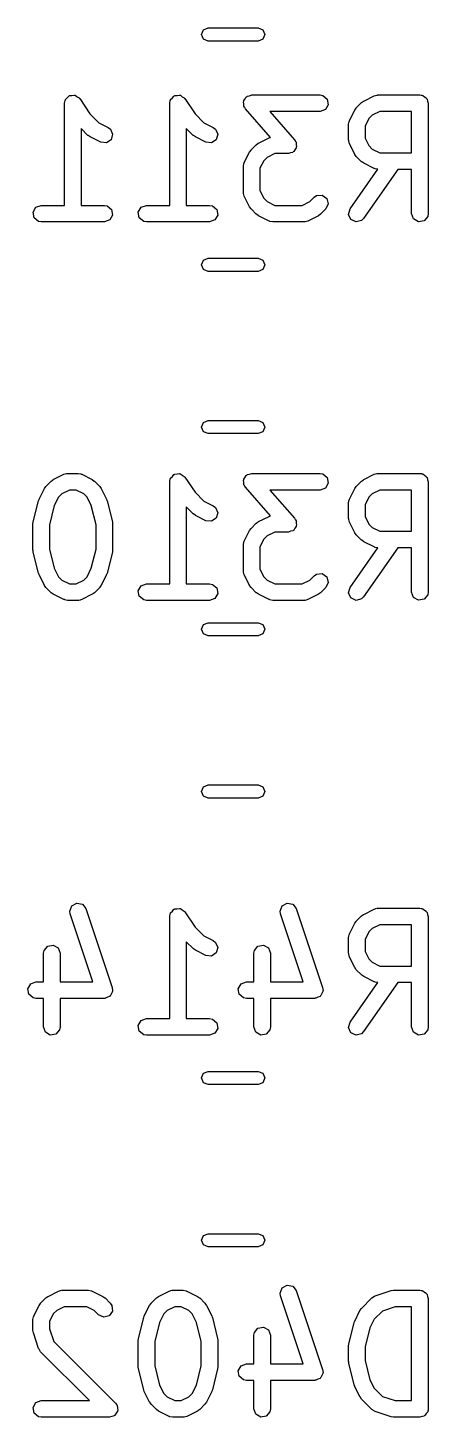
# Model space of a CAD drawing. Extents: x 64 to 231, y -147 to -43.
# Drawn here: x 170.86 to 174.49, y -99.62 to -87.03 of the extents above; entities that cross this region are included whole.
import ezdxf

# ---------------------------------------------------------------- set-up
doc = ezdxf.new("R2010")
doc.units = 0
doc.layers.add('BLACK', color=7, linetype='CONTINUOUS')

msp = doc.modelspace()

# ---------------------------------------------------------------- linework, layer by layer
at = {"layer": 'BLACK', "linetype": 'CONTINUOUS'}
for p, q in [((172.433, -87.095), (172.451, -87.0526)), ((172.451, -87.0526), (172.493, -87.035)), ((172.493, -87.035), (172.947, -87.035)), ((172.947, -87.035), (172.989, -87.0526)), ((172.989, -87.0526), (173.007, -87.095)), ((172.451, -87.1374), (172.433, -87.095)), ((172.493, -87.155), (172.451, -87.1374)), ((172.947, -87.155), (172.493, -87.155)), ((172.989, -87.1374), (172.947, -87.155)), ((173.007, -87.095), (172.989, -87.1374)), ((171.193, -87.7184), (171.197, -87.6927)), ((171.197, -87.6927), (171.2, -87.6894)), ((171.2, -87.6851), (171.216, -87.6701)), ((171.2, -87.6894), (171.2, -87.6851)), ((171.216, -87.6701), (171.23, -87.6534)), ((171.23, -87.6534), (171.234, -87.6527)), ((171.234, -87.6527), (171.237, -87.6497)), ((171.237, -87.6497), (171.259, -87.6483)), ((171.259, -87.6483), (171.281, -87.6445)), ((171.281, -87.6445), (171.284, -87.6467)), ((171.284, -87.6467), (171.289, -87.6464)), ((171.289, -87.6464), (171.306, -87.6593)), ((171.306, -87.6593), (171.325, -87.6702)), ((171.325, -87.6702), (171.327, -87.6742)), ((171.327, -87.6742), (171.33, -87.6768)), ((171.33, -87.6768), (171.421, -87.8135)), ((172.145, -87.7184), (172.15, -87.6927)), ((172.15, -87.6927), (172.152, -87.6894)), ((172.152, -87.6894), (172.153, -87.6851)), ((172.153, -87.6851), (172.169, -87.6701)), ((172.169, -87.6701), (172.183, -87.6534)), ((172.183, -87.6534), (172.187, -87.6527)), ((172.187, -87.6527), (172.19, -87.6497)), ((172.19, -87.6497), (172.212, -87.6483)), ((172.212, -87.6483), (172.233, -87.6445)), ((172.233, -87.6445), (172.237, -87.6467)), ((172.237, -87.6467), (172.241, -87.6464)), ((172.241, -87.6464), (172.259, -87.6593)), ((172.259, -87.6593), (172.277, -87.6702)), ((172.277, -87.6702), (172.279, -87.6742)), ((172.279, -87.6742), (172.282, -87.6768)), ((172.282, -87.6768), (172.374, -87.8135)), ((172.813, -87.7054), (172.816, -87.7002)), ((172.816, -87.7253), (172.813, -87.7054)), ((172.816, -87.6942), (172.828, -87.6784)), ((172.816, -87.7002), (172.816, -87.6942)), ((172.828, -87.6784), (172.838, -87.6609)), ((172.838, -87.6609), (172.844, -87.6589)), ((172.844, -87.6589), (172.848, -87.6542)), ((172.848, -87.6542), (172.868, -87.6503)), ((172.868, -87.6503), (172.887, -87.6434)), ((172.887, -87.6434), (173.506, -87.6434)), ((173.506, -87.6434), (173.531, -87.6479)), ((173.531, -87.6479), (173.571, -87.6809)), ((173.571, -87.6809), (173.58, -87.7314)), ((173.834, -87.7606), (173.881, -87.713)), ((173.881, -87.713), (173.9, -87.7001)), ((173.9, -87.7001), (173.901, -87.6989)), ((173.901, -87.6989), (173.996, -87.6513)), ((173.996, -87.6513), (174.021, -87.6439)), ((174.021, -87.6439), (174.025, -87.6449)), ((174.025, -87.6449), (174.03, -87.6434)), ((174.03, -87.6434), (174.41, -87.6434)), ((174.41, -87.6434), (174.42, -87.6451)), ((174.42, -87.6451), (174.423, -87.6445)), ((174.423, -87.6445), (174.426, -87.6462)), ((174.426, -87.6462), (174.436, -87.6479)), ((174.436, -87.6479), (174.451, -87.6604)), ((174.451, -87.6604), (174.468, -87.6702)), ((174.468, -87.6702), (174.47, -87.6765)), ((174.47, -87.6765), (174.475, -87.6809)), ((174.475, -87.6809), (174.479, -87.7001)), ((174.479, -87.7001), (174.485, -87.7184)), ((171.193, -88.6434), (171.193, -87.7184)), ((171.421, -87.8135), (171.503, -87.8948)), ((172.145, -88.6434), (172.145, -87.7184)), ((172.374, -87.8135), (172.455, -87.8948)), ((172.817, -87.7455), (172.816, -87.7253)), ((172.821, -87.7528), (172.817, -87.7455)), ((172.822, -87.7559), (172.821, -87.7528)), ((172.824, -87.7581), (172.822, -87.7559)), ((172.83, -87.7678), (172.824, -87.7581)), ((173.058, -88.028), (172.83, -87.7678)), ((173.506, -87.7934), (173.052, -87.7934)), ((173.052, -87.7934), (173.276, -88.0499)), ((173.554, -87.7758), (173.506, -87.7934)), ((173.58, -87.7314), (173.554, -87.7758)), ((173.772, -87.8753), (173.82, -87.7801)), ((173.82, -87.7801), (173.833, -87.7621)), ((173.833, -87.7621), (173.834, -87.7606)), ((173.979, -87.8276), (173.948, -87.858)), ((174.047, -87.7934), (173.979, -87.8276)), ((174.335, -87.7934), (174.047, -87.7934)), ((174.335, -88.1672), (174.335, -87.7934)), ((174.485, -87.7184), (174.485, -88.7184)), ((171.405, -88.0095), (171.343, -87.9471)), ((171.343, -87.9471), (171.343, -88.6434)), ((171.503, -87.8948), (171.587, -87.937)), ((171.587, -87.937), (171.608, -87.9525)), ((171.608, -87.9525), (171.628, -87.9996)), ((172.357, -88.0095), (172.295, -87.9471)), ((172.295, -87.9471), (172.295, -88.6434)), ((172.455, -87.8948), (172.539, -87.937)), ((172.539, -87.937), (172.56, -87.9525)), ((172.56, -87.9525), (172.581, -87.9996)), ((173.764, -87.9089), (173.769, -87.8832)), ((173.764, -88.0517), (173.764, -87.9089)), ((173.769, -87.8832), (173.771, -87.8798)), ((173.771, -87.8798), (173.772, -87.8753)), ((173.948, -87.858), (173.914, -87.9266)), ((173.914, -87.9266), (173.914, -88.034)), ((171.407, -88.0102), (171.405, -88.0095)), ((171.425, -88.0236), (171.407, -88.0102)), ((171.52, -88.0712), (171.425, -88.0236)), ((171.571, -88.077), (171.52, -88.0712)), ((171.614, -88.0488), (171.571, -88.077)), ((171.628, -87.9996), (171.614, -88.0488)), ((172.359, -88.0102), (172.357, -88.0095)), ((172.377, -88.0236), (172.359, -88.0102)), ((172.472, -88.0712), (172.377, -88.0236)), ((172.523, -88.077), (172.472, -88.0712)), ((172.566, -88.0488), (172.523, -88.077)), ((172.581, -87.9996), (172.566, -88.0488)), ((172.929, -88.0939), (172.947, -88.0811)), ((172.947, -88.0811), (172.948, -88.0799)), ((172.948, -88.0799), (173.044, -88.0323)), ((173.044, -88.0323), (173.058, -88.028)), ((173.276, -88.0499), (173.282, -88.0596)), ((173.282, -88.0596), (173.285, -88.0618)), ((173.285, -88.0618), (173.285, -88.0649)), ((173.285, -88.0649), (173.29, -88.0722)), ((173.29, -88.0722), (173.29, -88.0924)), ((173.766, -88.0559), (173.764, -88.0517)), ((173.765, -88.0603), (173.766, -88.0559)), ((173.772, -88.0853), (173.765, -88.0603)), ((173.82, -88.1805), (173.772, -88.0853)), ((173.914, -88.034), (173.948, -88.1025)), ((172.82, -88.2563), (172.867, -88.161)), ((172.867, -88.161), (172.881, -88.143)), ((172.881, -88.1415), (172.929, -88.0939)), ((172.881, -88.143), (172.881, -88.1415)), ((173.026, -88.2086), (172.996, -88.239)), ((173.095, -88.1743), (173.026, -88.2086)), ((173.22, -88.1743), (173.095, -88.1743)), ((173.239, -88.1674), (173.22, -88.1743)), ((173.259, -88.1635), (173.239, -88.1674)), ((173.263, -88.1588), (173.259, -88.1635)), ((173.268, -88.1568), (173.263, -88.1588)), ((173.278, -88.1393), (173.268, -88.1568)), ((173.291, -88.1235), (173.278, -88.1393)), ((173.29, -88.0924), (173.294, -88.1124)), ((173.294, -88.1124), (173.291, -88.1175)), ((173.291, -88.1175), (173.291, -88.1235)), ((173.821, -88.1816), (173.82, -88.1805)), ((173.834, -88.2), (173.821, -88.1816)), ((173.881, -88.2476), (173.834, -88.2)), ((173.948, -88.1025), (173.979, -88.1329)), ((173.979, -88.1329), (174.047, -88.1672)), ((174.047, -88.1672), (174.335, -88.1672)), ((172.812, -88.2898), (172.816, -88.2642)), ((172.812, -88.5279), (172.812, -88.2898)), ((172.816, -88.2642), (172.819, -88.2607)), ((172.819, -88.2607), (172.82, -88.2563)), ((172.996, -88.239), (172.962, -88.3075)), ((172.962, -88.3075), (172.962, -88.5102)), ((173.778, -88.6754), (174.028, -88.317)), ((173.883, -88.2483), (173.881, -88.2476)), ((173.901, -88.2617), (173.883, -88.2483)), ((174.211, -88.3172), (173.9, -88.7614)), ((173.996, -88.3093), (173.901, -88.2617)), ((174, -88.3098), (173.996, -88.3093)), ((174.004, -88.3127), (174, -88.3098)), ((174.028, -88.317), (174.004, -88.3127)), ((174.335, -88.3172), (174.211, -88.3172)), ((174.335, -88.7184), (174.335, -88.3172)), ((172.813, -88.5321), (172.812, -88.5279)), ((172.812, -88.5365), (172.813, -88.5321)), ((172.82, -88.5614), (172.812, -88.5365)), ((172.867, -88.6567), (172.82, -88.5614)), ((172.962, -88.5102), (172.996, -88.5787)), ((172.996, -88.5787), (173.026, -88.6091)), ((173.414, -88.6091), (173.453, -88.5701)), ((173.453, -88.5701), (173.474, -88.5552)), ((173.474, -88.5552), (173.525, -88.5507)), ((173.525, -88.5507), (173.567, -88.5801)), ((173.567, -88.5801), (173.58, -88.6297)), ((170.908, -88.7054), (170.934, -88.6609)), ((170.917, -88.7559), (170.908, -88.7054)), ((170.934, -88.6609), (170.982, -88.6434)), ((170.982, -88.6434), (171.193, -88.6434)), ((171.343, -88.6434), (171.553, -88.6434)), ((171.553, -88.6434), (171.579, -88.6479)), ((171.579, -88.6479), (171.618, -88.6809)), ((171.618, -88.6809), (171.627, -88.7314)), ((171.86, -88.7054), (171.886, -88.6609)), ((171.869, -88.7559), (171.86, -88.7054)), ((171.886, -88.6609), (171.934, -88.6434)), ((171.934, -88.6434), (172.145, -88.6434)), ((172.295, -88.6434), (172.506, -88.6434)), ((172.506, -88.6434), (172.531, -88.6479)), ((172.531, -88.6479), (172.571, -88.6809)), ((172.571, -88.6809), (172.58, -88.7314)), ((172.868, -88.6578), (172.867, -88.6567)), ((172.881, -88.6762), (172.868, -88.6578)), ((172.929, -88.7238), (172.881, -88.6762)), ((173.026, -88.6091), (173.095, -88.6434)), ((173.095, -88.6434), (173.345, -88.6434)), ((173.345, -88.6434), (173.414, -88.6091)), ((173.559, -88.6762), (173.511, -88.7238)), ((173.58, -88.6297), (173.559, -88.6762)), ((173.764, -88.7249), (173.778, -88.6754)), ((174.353, -88.7666), (174.335, -88.7184)), ((174.485, -88.7184), (174.481, -88.744)), ((170.956, -88.7889), (170.917, -88.7559)), ((170.982, -88.7934), (170.956, -88.7889)), ((171.553, -88.7934), (170.982, -88.7934)), ((171.602, -88.7758), (171.553, -88.7934)), ((171.627, -88.7314), (171.602, -88.7758)), ((171.909, -88.7889), (171.869, -88.7559)), ((171.934, -88.7934), (171.909, -88.7889)), ((172.506, -88.7934), (171.934, -88.7934)), ((172.554, -88.7758), (172.506, -88.7934)), ((172.58, -88.7314), (172.554, -88.7758)), ((172.93, -88.7245), (172.929, -88.7238)), ((172.948, -88.7378), (172.93, -88.7245)), ((173.044, -88.7855), (172.948, -88.7378)), ((173.048, -88.786), (173.044, -88.7855)), ((173.051, -88.7889), (173.048, -88.786)), ((173.077, -88.7934), (173.051, -88.7889)), ((173.363, -88.7934), (173.077, -88.7934)), ((173.367, -88.7918), (173.363, -88.7934)), ((173.371, -88.7929), (173.367, -88.7918)), ((173.396, -88.7855), (173.371, -88.7929)), ((173.492, -88.7378), (173.396, -88.7855)), ((173.493, -88.7367), (173.492, -88.7378)), ((173.511, -88.7238), (173.493, -88.7367)), ((173.786, -88.7714), (173.764, -88.7249)), ((173.833, -88.7931), (173.786, -88.7714)), ((173.882, -88.7798), (173.833, -88.7931)), ((173.9, -88.7614), (173.882, -88.7798)), ((174.397, -88.7922), (174.353, -88.7666)), ((174.448, -88.7833), (174.397, -88.7922)), ((174.481, -88.744), (174.448, -88.7833)), ((172.433, -89.181), (172.451, -89.1386)), ((172.451, -89.2234), (172.433, -89.181)), ((172.451, -89.1386), (172.493, -89.121)), ((172.493, -89.121), (172.947, -89.121)), ((172.947, -89.121), (172.989, -89.1386)), ((172.989, -89.1386), (173.007, -89.181)), ((173.007, -89.181), (172.989, -89.2234)), ((172.493, -89.241), (172.451, -89.2234)), ((172.947, -89.241), (172.493, -89.241)), ((172.989, -89.2234), (172.947, -89.241)), ((172.451, -90.6086), (172.493, -90.591)), ((172.493, -90.591), (172.947, -90.591)), ((172.947, -90.591), (172.989, -90.6086)), ((172.433, -90.651), (172.451, -90.6086)), ((172.451, -90.6934), (172.433, -90.651)), ((172.493, -90.711), (172.451, -90.6934)), ((172.947, -90.711), (172.493, -90.711)), ((172.989, -90.6934), (172.947, -90.711)), ((172.989, -90.6086), (173.007, -90.651)), ((173.007, -90.651), (172.989, -90.6934)), ((171.091, -91.1269), (171.186, -91.0793)), ((171.186, -91.0793), (171.211, -91.0719)), ((171.211, -91.0719), (171.216, -91.0729)), ((171.216, -91.0729), (171.22, -91.0714)), ((171.22, -91.0714), (171.315, -91.0714)), ((171.315, -91.0714), (171.341, -91.0759)), ((171.341, -91.0759), (171.344, -91.0788)), ((171.344, -91.0788), (171.349, -91.0793)), ((171.349, -91.0793), (171.444, -91.1269)), ((172.153, -91.1131), (172.169, -91.0981)), ((172.169, -91.0981), (172.183, -91.0814)), ((172.183, -91.0814), (172.187, -91.0807)), ((172.187, -91.0807), (172.19, -91.0777)), ((172.19, -91.0777), (172.212, -91.0763)), ((172.212, -91.0763), (172.233, -91.0725)), ((172.233, -91.0725), (172.237, -91.0747)), ((172.237, -91.0747), (172.241, -91.0744)), ((172.241, -91.0744), (172.259, -91.0873)), ((172.259, -91.0873), (172.277, -91.0982)), ((172.277, -91.0982), (172.279, -91.1022)), ((172.279, -91.1022), (172.282, -91.1048)), ((172.282, -91.1048), (172.374, -91.2415)), ((172.816, -91.1222), (172.828, -91.1064)), ((172.828, -91.1064), (172.838, -91.0889)), ((172.838, -91.0889), (172.844, -91.0869)), ((172.844, -91.0869), (172.848, -91.0822)), ((172.848, -91.0822), (172.868, -91.0783)), ((172.868, -91.0783), (172.887, -91.0714)), ((172.887, -91.0714), (173.506, -91.0714)), ((173.506, -91.0714), (173.531, -91.0759)), ((173.531, -91.0759), (173.571, -91.1089)), ((173.571, -91.1089), (173.58, -91.1594)), ((173.901, -91.1269), (173.996, -91.0793)), ((173.996, -91.0793), (174.021, -91.0719)), ((174.021, -91.0719), (174.025, -91.0729)), ((174.025, -91.0729), (174.03, -91.0714)), ((174.03, -91.0714), (174.41, -91.0714)), ((174.41, -91.0714), (174.42, -91.0731)), ((174.42, -91.0731), (174.423, -91.0725)), ((174.423, -91.0725), (174.426, -91.0742)), ((174.426, -91.0742), (174.436, -91.0759)), ((174.436, -91.0759), (174.451, -91.0884)), ((174.451, -91.0884), (174.468, -91.0982)), ((174.468, -91.0982), (174.47, -91.1045)), ((174.47, -91.1045), (174.475, -91.1089)), ((174.475, -91.1089), (174.479, -91.1281)), ((170.962, -91.3033), (171.01, -91.2081)), ((171.01, -91.2081), (171.023, -91.1901)), ((171.023, -91.1901), (171.024, -91.1886)), ((171.024, -91.1886), (171.072, -91.141)), ((171.072, -91.141), (171.09, -91.1281)), ((171.09, -91.1281), (171.091, -91.1269)), ((171.238, -91.2214), (171.169, -91.2556)), ((171.298, -91.2214), (171.238, -91.2214)), ((171.366, -91.2556), (171.298, -91.2214)), ((171.444, -91.1269), (171.462, -91.1403)), ((171.462, -91.1403), (171.464, -91.141)), ((171.464, -91.141), (171.511, -91.1886)), ((171.511, -91.1886), (171.524, -91.207)), ((171.524, -91.207), (171.525, -91.2081)), ((171.525, -91.2081), (171.573, -91.3033)), ((172.145, -91.1464), (172.15, -91.1207)), ((172.145, -92.0714), (172.145, -91.1464)), ((172.15, -91.1207), (172.152, -91.1174)), ((172.152, -91.1174), (172.153, -91.1131)), ((172.813, -91.1334), (172.816, -91.1282)), ((172.816, -91.1533), (172.813, -91.1334)), ((172.816, -91.1282), (172.816, -91.1222)), ((172.817, -91.1735), (172.816, -91.1533)), ((172.821, -91.1808), (172.817, -91.1735)), ((172.822, -91.1839), (172.821, -91.1808)), ((172.824, -91.1861), (172.822, -91.1839)), ((172.83, -91.1958), (172.824, -91.1861)), ((173.058, -91.456), (172.83, -91.1958)), ((173.506, -91.2214), (173.052, -91.2214)), ((173.052, -91.2214), (173.276, -91.4779)), ((173.554, -91.2038), (173.506, -91.2214)), ((173.58, -91.1594), (173.554, -91.2038)), ((173.772, -91.3033), (173.82, -91.2081)), ((173.82, -91.2081), (173.833, -91.1901)), ((173.833, -91.1901), (173.834, -91.1886)), ((173.834, -91.1886), (173.881, -91.141)), ((173.881, -91.141), (173.9, -91.1281)), ((173.9, -91.1281), (173.901, -91.1269)), ((174.047, -91.2214), (173.979, -91.2556)), ((174.335, -91.2214), (174.047, -91.2214)), ((174.335, -91.5952), (174.335, -91.2214)), ((174.479, -91.1281), (174.485, -91.1464)), ((174.485, -91.1464), (174.485, -92.1464)), ((170.909, -91.5091), (170.957, -91.3187)), ((170.957, -91.3187), (170.962, -91.3068)), ((170.962, -91.3068), (170.962, -91.3033)), ((171.139, -91.286), (171.1, -91.363)), ((171.169, -91.2556), (171.139, -91.286)), ((171.396, -91.286), (171.366, -91.2556)), ((171.435, -91.363), (171.396, -91.286)), ((171.573, -91.3033), (171.576, -91.3157)), ((171.576, -91.3157), (171.578, -91.3187)), ((171.578, -91.3187), (171.626, -91.5091)), ((172.374, -91.2415), (172.455, -91.3228)), ((172.455, -91.3228), (172.539, -91.365)), ((173.764, -91.3369), (173.769, -91.3112)), ((173.764, -91.4797), (173.764, -91.3369)), ((173.769, -91.3112), (173.771, -91.3078)), ((173.771, -91.3078), (173.772, -91.3033)), ((173.948, -91.286), (173.914, -91.3546)), ((173.914, -91.3546), (173.914, -91.462)), ((173.979, -91.2556), (173.948, -91.286)), ((171.1, -91.363), (171.057, -91.5366)), ((171.478, -91.5366), (171.435, -91.363)), ((172.357, -91.4375), (172.295, -91.3751)), ((172.295, -91.3751), (172.295, -92.0714)), ((172.359, -91.4382), (172.357, -91.4375)), ((172.377, -91.4516), (172.359, -91.4382)), ((172.472, -91.4992), (172.377, -91.4516)), ((172.566, -91.4768), (172.523, -91.505)), ((172.539, -91.365), (172.56, -91.3805)), ((172.56, -91.3805), (172.581, -91.4276)), ((172.581, -91.4276), (172.566, -91.4768)), ((172.948, -91.5079), (173.044, -91.4603)), ((173.044, -91.4603), (173.058, -91.456)), ((173.276, -91.4779), (173.282, -91.4876)), ((173.282, -91.4876), (173.285, -91.4898)), ((173.766, -91.4839), (173.764, -91.4797)), ((173.765, -91.4883), (173.766, -91.4839)), ((173.772, -91.5133), (173.765, -91.4883)), ((173.914, -91.462), (173.948, -91.5305)), ((170.907, -91.5273), (170.91, -91.5126)), ((170.907, -91.7654), (170.907, -91.5273)), ((170.91, -91.5126), (170.909, -91.5091)), ((171.057, -91.5366), (171.057, -91.7562)), ((171.478, -91.7562), (171.478, -91.5366)), ((171.626, -91.5091), (171.627, -91.5241)), ((171.627, -91.5241), (171.628, -91.5273)), ((171.628, -91.5273), (171.628, -91.7654)), ((172.523, -91.505), (172.472, -91.4992)), ((172.82, -91.6843), (172.867, -91.589)), ((172.867, -91.589), (172.881, -91.571)), ((172.881, -91.5695), (172.929, -91.5219)), ((172.881, -91.571), (172.881, -91.5695)), ((172.929, -91.5219), (172.947, -91.5091)), ((172.947, -91.5091), (172.948, -91.5079)), ((173.095, -91.6023), (173.026, -91.6366)), ((173.22, -91.6023), (173.095, -91.6023)), ((173.239, -91.5954), (173.22, -91.6023)), ((173.259, -91.5915), (173.239, -91.5954)), ((173.263, -91.5868), (173.259, -91.5915)), ((173.268, -91.5848), (173.263, -91.5868)), ((173.278, -91.5673), (173.268, -91.5848)), ((173.291, -91.5515), (173.278, -91.5673)), ((173.285, -91.4898), (173.285, -91.4929)), ((173.285, -91.4929), (173.29, -91.5002)), ((173.29, -91.5002), (173.29, -91.5204)), ((173.29, -91.5204), (173.294, -91.5404)), ((173.294, -91.5404), (173.291, -91.5455)), ((173.291, -91.5455), (173.291, -91.5515)), ((173.82, -91.6085), (173.772, -91.5133)), ((173.821, -91.6096), (173.82, -91.6085)), ((173.834, -91.628), (173.821, -91.6096)), ((173.948, -91.5305), (173.979, -91.5609)), ((173.979, -91.5609), (174.047, -91.5952)), ((174.047, -91.5952), (174.335, -91.5952)), ((172.812, -91.7178), (172.816, -91.6922)), ((172.812, -91.9559), (172.812, -91.7178)), ((172.816, -91.6922), (172.819, -91.6887)), ((172.819, -91.6887), (172.82, -91.6843)), ((172.996, -91.667), (172.962, -91.7355)), ((172.962, -91.7355), (172.962, -91.9382)), ((173.026, -91.6366), (172.996, -91.667)), ((173.881, -91.6756), (173.834, -91.628)), ((173.883, -91.6763), (173.881, -91.6756)), ((173.901, -91.6897), (173.883, -91.6763)), ((173.996, -91.7373), (173.901, -91.6897)), ((174, -91.7378), (173.996, -91.7373)), ((174.004, -91.7407), (174, -91.7378)), ((170.908, -91.7687), (170.907, -91.7654)), ((170.909, -91.7836), (170.908, -91.7687)), ((170.957, -91.9741), (170.909, -91.7836)), ((171.057, -91.7562), (171.1, -91.9297)), ((171.435, -91.9297), (171.478, -91.7562)), ((171.626, -91.7836), (171.578, -91.9741)), ((171.628, -91.7654), (171.626, -91.7802)), ((171.626, -91.7802), (171.626, -91.7836)), ((173.778, -92.1034), (174.028, -91.745)), ((174.211, -91.7452), (173.9, -92.1894)), ((174.028, -91.745), (174.004, -91.7407)), ((174.335, -91.7452), (174.211, -91.7452)), ((174.335, -92.1464), (174.335, -91.7452)), ((170.959, -91.977), (170.957, -91.9741)), ((170.962, -91.9894), (170.959, -91.977)), ((171.01, -92.0847), (170.962, -91.9894)), ((171.1, -91.9297), (171.139, -92.0067)), ((171.396, -92.0067), (171.435, -91.9297)), ((171.573, -91.9894), (171.525, -92.0847)), ((171.578, -91.9741), (171.573, -91.9859)), ((171.573, -91.9859), (171.573, -91.9894)), ((172.813, -91.9601), (172.812, -91.9559)), ((172.812, -91.9645), (172.813, -91.9601)), ((172.82, -91.9894), (172.812, -91.9645)), ((172.867, -92.0847), (172.82, -91.9894)), ((172.962, -91.9382), (172.996, -92.0067)), ((173.453, -91.9981), (173.474, -91.9832)), ((173.474, -91.9832), (173.525, -91.9787)), ((173.525, -91.9787), (173.567, -92.0081)), ((171.011, -92.0858), (171.01, -92.0847)), ((171.024, -92.1042), (171.011, -92.0858)), ((171.072, -92.1518), (171.024, -92.1042)), ((171.139, -92.0067), (171.169, -92.0371)), ((171.169, -92.0371), (171.238, -92.0714)), ((171.238, -92.0714), (171.298, -92.0714)), ((171.298, -92.0714), (171.366, -92.0371)), ((171.366, -92.0371), (171.396, -92.0067)), ((171.511, -92.1042), (171.464, -92.1518)), ((171.512, -92.1027), (171.511, -92.1042)), ((171.525, -92.0847), (171.512, -92.1027)), ((171.86, -92.1334), (171.886, -92.0889)), ((171.886, -92.0889), (171.934, -92.0714)), ((171.934, -92.0714), (172.145, -92.0714)), ((172.295, -92.0714), (172.506, -92.0714)), ((172.506, -92.0714), (172.531, -92.0759)), ((172.531, -92.0759), (172.571, -92.1089)), ((172.571, -92.1089), (172.58, -92.1594)), ((172.868, -92.0858), (172.867, -92.0847)), ((172.881, -92.1042), (172.868, -92.0858)), ((172.929, -92.1518), (172.881, -92.1042)), ((172.996, -92.0067), (173.026, -92.0371)), ((173.026, -92.0371), (173.095, -92.0714)), ((173.095, -92.0714), (173.345, -92.0714)), ((173.345, -92.0714), (173.414, -92.0371)), ((173.414, -92.0371), (173.453, -91.9981)), ((173.559, -92.1042), (173.511, -92.1518)), ((173.58, -92.0577), (173.559, -92.1042)), ((173.567, -92.0081), (173.58, -92.0577)), ((173.764, -92.1529), (173.778, -92.1034)), ((171.073, -92.1525), (171.072, -92.1518)), ((171.091, -92.1658), (171.073, -92.1525)), ((171.186, -92.2135), (171.091, -92.1658)), ((171.191, -92.214), (171.186, -92.2135)), ((171.194, -92.2169), (171.191, -92.214)), ((171.22, -92.2214), (171.194, -92.2169)), ((171.315, -92.2214), (171.22, -92.2214)), ((171.319, -92.2198), (171.315, -92.2214)), ((171.324, -92.2209), (171.319, -92.2198)), ((171.349, -92.2135), (171.324, -92.2209)), ((171.444, -92.1658), (171.349, -92.2135)), ((171.445, -92.1647), (171.444, -92.1658)), ((171.464, -92.1518), (171.445, -92.1647)), ((171.869, -92.1839), (171.86, -92.1334)), ((171.909, -92.2169), (171.869, -92.1839)), ((171.934, -92.2214), (171.909, -92.2169)), ((172.506, -92.2214), (171.934, -92.2214)), ((172.554, -92.2038), (172.506, -92.2214)), ((172.58, -92.1594), (172.554, -92.2038)), ((172.93, -92.1525), (172.929, -92.1518)), ((172.948, -92.1658), (172.93, -92.1525)), ((173.044, -92.2135), (172.948, -92.1658)), ((173.048, -92.214), (173.044, -92.2135)), ((173.051, -92.2169), (173.048, -92.214)), ((173.077, -92.2214), (173.051, -92.2169)), ((173.363, -92.2214), (173.077, -92.2214)), ((173.367, -92.2198), (173.363, -92.2214)), ((173.371, -92.2209), (173.367, -92.2198)), ((173.396, -92.2135), (173.371, -92.2209)), ((173.492, -92.1658), (173.396, -92.2135)), ((173.493, -92.1647), (173.492, -92.1658)), ((173.511, -92.1518), (173.493, -92.1647)), ((173.786, -92.1994), (173.764, -92.1529)), ((173.833, -92.2211), (173.786, -92.1994)), ((173.882, -92.2078), (173.833, -92.2211)), ((173.9, -92.1894), (173.882, -92.2078)), ((174.353, -92.1946), (174.335, -92.1464)), ((174.397, -92.2202), (174.353, -92.1946)), ((174.448, -92.2113), (174.397, -92.2202)), ((174.481, -92.172), (174.448, -92.2113)), ((174.485, -92.1464), (174.481, -92.172)), ((172.433, -92.483), (172.451, -92.4406)), ((172.451, -92.5254), (172.433, -92.483)), ((172.451, -92.4406), (172.493, -92.423)), ((172.493, -92.423), (172.947, -92.423)), ((172.947, -92.423), (172.989, -92.4406)), ((172.989, -92.4406), (173.007, -92.483)), ((173.007, -92.483), (172.989, -92.5254)), ((172.493, -92.543), (172.451, -92.5254)), ((172.947, -92.543), (172.493, -92.543)), ((172.989, -92.5254), (172.947, -92.543)), ((172.433, -93.953), (172.451, -93.9106)), ((172.451, -93.9954), (172.433, -93.953)), ((172.451, -93.9106), (172.493, -93.893)), ((172.493, -94.013), (172.451, -93.9954)), ((172.493, -93.893), (172.947, -93.893)), ((172.947, -93.893), (172.989, -93.9106)), ((172.989, -93.9954), (172.947, -94.013)), ((172.989, -93.9106), (173.007, -93.953)), ((173.007, -93.953), (172.989, -93.9954)), ((172.947, -94.013), (172.493, -94.013)), ((171.24, -95.0347), (171.259, -94.987)), ((171.259, -94.987), (171.304, -94.9626)), ((171.304, -94.9626), (171.354, -94.9729)), ((171.354, -94.9729), (171.386, -95.013)), ((172.212, -95.0143), (172.233, -95.0105)), ((172.233, -95.0105), (172.237, -95.0127)), ((173.145, -95.0347), (173.164, -94.987)), ((173.164, -94.987), (173.209, -94.9626)), ((173.209, -94.9626), (173.259, -94.9729)), ((173.259, -94.9729), (173.291, -95.013)), ((173.996, -95.0173), (174.021, -95.0099)), ((174.021, -95.0099), (174.025, -95.0109)), ((174.025, -95.0109), (174.03, -95.0094)), ((174.03, -95.0094), (174.41, -95.0094)), ((174.41, -95.0094), (174.42, -95.0111)), ((174.42, -95.0111), (174.423, -95.0105)), ((174.423, -95.0105), (174.426, -95.0122)), ((174.426, -95.0122), (174.436, -95.0139)), ((171.244, -95.0605), (171.24, -95.0347)), ((171.449, -95.676), (171.244, -95.0605)), ((171.386, -95.013), (171.624, -95.7273)), ((172.145, -95.0844), (172.15, -95.0587)), ((172.145, -96.0094), (172.145, -95.0844)), ((172.15, -95.0587), (172.152, -95.0554)), ((172.152, -95.0554), (172.153, -95.0511)), ((172.153, -95.0511), (172.169, -95.0361)), ((172.169, -95.0361), (172.183, -95.0194)), ((172.183, -95.0194), (172.187, -95.0187)), ((172.187, -95.0187), (172.19, -95.0157)), ((172.19, -95.0157), (172.212, -95.0143)), ((172.237, -95.0127), (172.241, -95.0124)), ((172.241, -95.0124), (172.259, -95.0253)), ((172.259, -95.0253), (172.277, -95.0362)), ((172.277, -95.0362), (172.279, -95.0402)), ((172.279, -95.0402), (172.282, -95.0428)), ((172.282, -95.0428), (172.374, -95.1795)), ((173.149, -95.0605), (173.145, -95.0347)), ((173.354, -95.676), (173.149, -95.0605)), ((173.291, -95.013), (173.529, -95.7273)), ((173.82, -95.1461), (173.833, -95.1281)), ((173.833, -95.1281), (173.834, -95.1266)), ((173.834, -95.1266), (173.881, -95.079)), ((173.881, -95.079), (173.9, -95.0661)), ((173.9, -95.0661), (173.901, -95.0649)), ((173.901, -95.0649), (173.996, -95.0173)), ((174.436, -95.0139), (174.451, -95.0264)), ((174.451, -95.0264), (174.468, -95.0362)), ((174.468, -95.0362), (174.47, -95.0425)), ((174.47, -95.0425), (174.475, -95.0469)), ((174.475, -95.0469), (174.479, -95.0661)), ((174.479, -95.0661), (174.485, -95.0844)), ((174.485, -95.0844), (174.485, -96.0844)), ((172.374, -95.1795), (172.455, -95.2608)), ((172.455, -95.2608), (172.539, -95.303)), ((173.764, -95.2749), (173.769, -95.2492)), ((173.769, -95.2492), (173.771, -95.2458)), ((173.771, -95.2458), (173.772, -95.2413)), ((173.772, -95.2413), (173.82, -95.1461)), ((173.948, -95.224), (173.914, -95.2926)), ((173.979, -95.1936), (173.948, -95.224)), ((174.047, -95.1594), (173.979, -95.1936)), ((174.335, -95.1594), (174.047, -95.1594)), ((174.335, -95.5332), (174.335, -95.1594)), ((171.007, -95.3921), (171.04, -95.3528)), ((171.04, -95.3528), (171.09, -95.3439)), ((171.09, -95.3439), (171.135, -95.3695)), ((171.135, -95.3695), (171.152, -95.4177)), ((172.357, -95.3755), (172.295, -95.3131)), ((172.295, -95.3131), (172.295, -96.0094)), ((172.359, -95.3762), (172.357, -95.3755)), ((172.377, -95.3896), (172.359, -95.3762)), ((172.472, -95.4372), (172.377, -95.3896)), ((172.539, -95.303), (172.56, -95.3185)), ((172.56, -95.3185), (172.581, -95.3656)), ((172.581, -95.3656), (172.566, -95.4148)), ((172.911, -95.3921), (172.944, -95.3528)), ((172.944, -95.3528), (172.995, -95.3439)), ((172.995, -95.3439), (173.039, -95.3695)), ((173.039, -95.3695), (173.057, -95.4177)), ((173.764, -95.4177), (173.764, -95.2749)), ((173.914, -95.2926), (173.914, -95.4)), ((171.002, -95.4177), (171.007, -95.3921)), ((171.002, -95.676), (171.002, -95.4177)), ((171.152, -95.4177), (171.152, -95.676)), ((172.523, -95.443), (172.472, -95.4372)), ((172.566, -95.4148), (172.523, -95.443)), ((172.907, -95.4177), (172.911, -95.3921)), ((172.907, -95.676), (172.907, -95.4177)), ((173.057, -95.4177), (173.057, -95.676)), ((173.766, -95.4219), (173.764, -95.4177)), ((173.765, -95.4263), (173.766, -95.4219)), ((173.772, -95.4513), (173.765, -95.4263)), ((173.82, -95.5465), (173.772, -95.4513)), ((173.914, -95.4), (173.948, -95.4685)), ((173.948, -95.4685), (173.979, -95.4989)), ((173.979, -95.4989), (174.047, -95.5332)), ((173.821, -95.5476), (173.82, -95.5465)), ((173.834, -95.566), (173.821, -95.5476)), ((173.881, -95.6136), (173.834, -95.566)), ((173.883, -95.6143), (173.881, -95.6136)), ((173.901, -95.6277), (173.883, -95.6143)), ((173.996, -95.6753), (173.901, -95.6277)), ((174.047, -95.5332), (174.335, -95.5332)), ((170.86, -95.738), (170.886, -95.6936)), ((170.869, -95.7885), (170.86, -95.738)), ((170.886, -95.6936), (170.934, -95.676)), ((170.934, -95.676), (171.002, -95.676)), ((171.152, -95.676), (171.449, -95.676)), ((171.627, -95.7641), (171.617, -95.7818)), ((171.624, -95.7273), (171.628, -95.7531)), ((171.628, -95.7531), (171.626, -95.7584)), ((171.626, -95.7584), (171.627, -95.7641)), ((172.765, -95.738), (172.791, -95.6936)), ((172.774, -95.7885), (172.765, -95.738)), ((172.791, -95.6936), (172.839, -95.676)), ((172.839, -95.676), (172.907, -95.676)), ((173.057, -95.676), (173.354, -95.676)), ((173.532, -95.7641), (173.522, -95.7818)), ((173.529, -95.7273), (173.533, -95.7531)), ((173.533, -95.7531), (173.531, -95.7584)), ((173.531, -95.7584), (173.532, -95.7641)), ((173.778, -96.0414), (174.028, -95.683)), ((174.211, -95.6832), (173.9, -96.1274)), ((174, -95.6758), (173.996, -95.6753)), ((174.004, -95.6787), (174, -95.6758)), ((174.028, -95.683), (174.004, -95.6787)), ((174.335, -95.6832), (174.211, -95.6832)), ((174.335, -96.0844), (174.335, -95.6832)), ((170.909, -95.8215), (170.869, -95.7885)), ((170.934, -95.826), (170.909, -95.8215)), ((171.002, -95.826), (170.934, -95.826)), ((171.002, -96.0844), (171.002, -95.826)), ((171.553, -95.826), (171.152, -95.826)), ((171.152, -95.826), (171.152, -96.0844)), ((171.559, -95.8241), (171.553, -95.826)), ((171.564, -95.8252), (171.559, -95.8241)), ((171.582, -95.8155), (171.564, -95.8252)), ((171.602, -95.8085), (171.582, -95.8155)), ((171.604, -95.8035), (171.602, -95.8085)), ((171.609, -95.8008), (171.604, -95.8035)), ((171.617, -95.7818), (171.609, -95.8008)), ((172.813, -95.8215), (172.774, -95.7885)), ((172.839, -95.826), (172.813, -95.8215)), ((172.907, -95.826), (172.839, -95.826)), ((172.907, -96.0844), (172.907, -95.826)), ((173.458, -95.826), (173.057, -95.826)), ((173.057, -95.826), (173.057, -96.0844)), ((173.463, -95.8241), (173.458, -95.826)), ((173.469, -95.8252), (173.463, -95.8241)), ((173.487, -95.8155), (173.469, -95.8252)), ((173.506, -95.8085), (173.487, -95.8155)), ((173.509, -95.8035), (173.506, -95.8085)), ((173.514, -95.8008), (173.509, -95.8035)), ((173.522, -95.7818), (173.514, -95.8008)), ((171.886, -96.0269), (171.934, -96.0094)), ((171.934, -96.0094), (172.145, -96.0094)), ((172.295, -96.0094), (172.506, -96.0094)), ((172.506, -96.0094), (172.531, -96.0139)), ((172.531, -96.0139), (172.571, -96.0469)), ((171.02, -96.1326), (171.002, -96.0844)), ((171.064, -96.1582), (171.02, -96.1326)), ((171.148, -96.11), (171.115, -96.1493)), ((171.152, -96.0844), (171.148, -96.11)), ((171.86, -96.0714), (171.886, -96.0269)), ((171.869, -96.1219), (171.86, -96.0714)), ((171.909, -96.1549), (171.869, -96.1219)), ((172.554, -96.1418), (172.506, -96.1594)), ((172.58, -96.0974), (172.554, -96.1418)), ((172.571, -96.0469), (172.58, -96.0974)), ((172.924, -96.1326), (172.907, -96.0844)), ((172.969, -96.1582), (172.924, -96.1326)), ((173.052, -96.11), (173.019, -96.1493)), ((173.057, -96.0844), (173.052, -96.11)), ((173.764, -96.0909), (173.778, -96.0414)), ((173.786, -96.1374), (173.764, -96.0909)), ((173.833, -96.1591), (173.786, -96.1374)), ((173.9, -96.1274), (173.882, -96.1458)), ((174.353, -96.1326), (174.335, -96.0844)), ((174.397, -96.1582), (174.353, -96.1326)), ((174.481, -96.11), (174.448, -96.1493)), ((174.485, -96.0844), (174.481, -96.11)), ((171.115, -96.1493), (171.064, -96.1582)), ((171.934, -96.1594), (171.909, -96.1549)), ((172.506, -96.1594), (171.934, -96.1594)), ((173.019, -96.1493), (172.969, -96.1582)), ((173.882, -96.1458), (173.833, -96.1591)), ((174.448, -96.1493), (174.397, -96.1582)), ((172.433, -96.547), (172.451, -96.5046)), ((172.451, -96.5046), (172.493, -96.487)), ((172.493, -96.487), (172.947, -96.487)), ((172.947, -96.487), (172.989, -96.5046)), ((172.989, -96.5046), (173.007, -96.547)), ((172.451, -96.5894), (172.433, -96.547)), ((172.493, -96.607), (172.451, -96.5894)), ((172.947, -96.607), (172.493, -96.607)), ((172.989, -96.5894), (172.947, -96.607)), ((173.007, -96.547), (172.989, -96.5894)), ((172.433, -98.017), (172.451, -97.9746)), ((172.451, -98.0594), (172.433, -98.017)), ((172.451, -97.9746), (172.493, -97.957)), ((172.493, -97.957), (172.947, -97.957)), ((172.947, -97.957), (172.989, -97.9746)), ((172.989, -97.9746), (173.007, -98.017)), ((173.007, -98.017), (172.989, -98.0594)), ((172.493, -98.077), (172.451, -98.0594)), ((172.947, -98.077), (172.493, -98.077)), ((172.989, -98.0594), (172.947, -98.077)), ((171.024, -98.539), (171.042, -98.5261)), ((171.042, -98.5261), (171.044, -98.5249)), ((171.044, -98.5249), (171.139, -98.4773)), ((171.139, -98.4773), (171.164, -98.4699)), ((171.164, -98.4699), (171.168, -98.4709)), ((171.168, -98.4709), (171.172, -98.4694)), ((171.172, -98.4694), (171.41, -98.4694)), ((171.41, -98.4694), (171.436, -98.4739)), ((171.436, -98.4739), (171.44, -98.4768)), ((171.44, -98.4768), (171.444, -98.4773)), ((171.444, -98.4773), (171.539, -98.5249)), ((171.539, -98.5249), (171.557, -98.5383)), ((172.024, -98.539), (172.042, -98.5261)), ((172.042, -98.5261), (172.044, -98.5249)), ((172.044, -98.5249), (172.139, -98.4773)), ((172.139, -98.4773), (172.164, -98.4699)), ((172.164, -98.4699), (172.168, -98.4709)), ((172.168, -98.4709), (172.172, -98.4694)), ((172.172, -98.4694), (172.268, -98.4694)), ((172.268, -98.4694), (172.293, -98.4739)), ((172.293, -98.4739), (172.297, -98.4768)), ((172.297, -98.4768), (172.301, -98.4773)), ((172.301, -98.4773), (172.396, -98.5249)), ((172.396, -98.5249), (172.414, -98.5383)), ((173.145, -98.4947), (173.164, -98.447)), ((173.149, -98.5205), (173.145, -98.4947)), ((173.354, -99.136), (173.149, -98.5205)), ((173.164, -98.447), (173.209, -98.4226)), ((173.209, -98.4226), (173.259, -98.4329)), ((173.259, -98.4329), (173.291, -98.473)), ((173.291, -98.473), (173.529, -99.1873)), ((173.976, -98.539), (173.998, -98.524)), ((173.998, -98.524), (174.002, -98.5236)), ((174.002, -98.5236), (174.006, -98.5208)), ((174.006, -98.5208), (174.149, -98.4732)), ((174.149, -98.4732), (174.171, -98.4699)), ((174.171, -98.4699), (174.172, -98.4694)), ((174.172, -98.4694), (174.41, -98.4694)), ((174.41, -98.4694), (174.42, -98.4711)), ((174.42, -98.4711), (174.423, -98.4705)), ((174.423, -98.4705), (174.426, -98.4722)), ((174.426, -98.4722), (174.436, -98.4739)), ((174.436, -98.4739), (174.451, -98.4864)), ((174.451, -98.4864), (174.468, -98.4962)), ((174.468, -98.4962), (174.47, -98.5025)), ((174.47, -98.5025), (174.475, -98.5069)), ((174.475, -98.5069), (174.479, -98.5261)), ((174.479, -98.5261), (174.485, -98.5444)), ((170.915, -98.7013), (170.962, -98.6061)), ((170.962, -98.6061), (170.976, -98.5881)), ((170.976, -98.5866), (171.024, -98.539)), ((170.976, -98.5881), (170.976, -98.5866)), ((171.122, -98.6536), (171.091, -98.684)), ((171.19, -98.6194), (171.122, -98.6536)), ((171.393, -98.6194), (171.19, -98.6194)), ((171.461, -98.6536), (171.393, -98.6194)), ((171.5, -98.6927), (171.461, -98.6536)), ((171.557, -98.5383), (171.559, -98.539)), ((171.559, -98.539), (171.606, -98.5866)), ((171.626, -98.659), (171.596, -98.7011)), ((171.606, -98.5866), (171.621, -98.6079)), ((171.621, -98.6079), (171.626, -98.659)), ((171.915, -98.7013), (171.962, -98.6061)), ((171.962, -98.6061), (171.976, -98.5881)), ((171.976, -98.5866), (172.024, -98.539)), ((171.976, -98.5881), (171.976, -98.5866)), ((172.122, -98.6536), (172.091, -98.684)), ((172.19, -98.6194), (172.122, -98.6536)), ((172.25, -98.6194), (172.19, -98.6194)), ((172.318, -98.6536), (172.25, -98.6194)), ((172.349, -98.684), (172.318, -98.6536)), ((172.414, -98.5383), (172.416, -98.539)), ((172.416, -98.539), (172.464, -98.5866)), ((172.464, -98.5866), (172.476, -98.605)), ((172.476, -98.605), (172.478, -98.6061)), ((172.478, -98.6061), (172.525, -98.7013)), ((173.82, -98.7489), (173.867, -98.6537)), ((173.867, -98.6537), (173.881, -98.6357)), ((173.881, -98.6342), (173.976, -98.539)), ((173.881, -98.6357), (173.881, -98.6342)), ((174.07, -98.6576), (173.996, -98.7317)), ((174.185, -98.6194), (174.07, -98.6576)), ((174.335, -98.6194), (174.185, -98.6194)), ((174.335, -99.4694), (174.335, -98.6194)), ((174.485, -98.5444), (174.485, -99.5444)), ((170.907, -98.7349), (170.911, -98.7092)), ((170.907, -98.8301), (170.907, -98.7349)), ((170.911, -98.7092), (170.914, -98.7058)), ((170.914, -98.7058), (170.915, -98.7013)), ((171.091, -98.684), (171.057, -98.7526)), ((171.057, -98.7526), (171.057, -98.8179)), ((171.547, -98.7143), (171.5, -98.6927)), ((171.596, -98.7011), (171.547, -98.7143)), ((171.862, -98.9071), (171.909, -98.7167)), ((171.909, -98.7167), (171.914, -98.7048)), ((171.914, -98.7048), (171.915, -98.7013)), ((172.053, -98.761), (172.009, -98.9346)), ((172.091, -98.684), (172.053, -98.761)), ((172.387, -98.761), (172.349, -98.684)), ((172.431, -98.9346), (172.387, -98.761)), ((172.525, -98.7013), (172.529, -98.7137)), ((172.529, -98.7137), (172.531, -98.7167)), ((172.531, -98.7167), (172.578, -98.9071)), ((173.766, -98.9548), (173.814, -98.7643)), ((173.814, -98.7643), (173.819, -98.7525)), ((173.819, -98.7525), (173.82, -98.7489)), ((173.996, -98.7317), (173.957, -98.8087)), ((170.907, -98.8316), (170.907, -98.8301)), ((170.911, -98.8538), (170.907, -98.8316)), ((170.958, -98.9967), (170.911, -98.8538)), ((171.057, -98.8179), (171.095, -98.9324)), ((171.859, -98.9253), (171.862, -98.9106)), ((171.862, -98.9106), (171.862, -98.9071)), ((172.578, -98.9071), (172.58, -98.9221)), ((172.907, -98.8777), (172.911, -98.8521)), ((172.907, -99.136), (172.907, -98.8777)), ((172.911, -98.8521), (172.944, -98.8128)), ((172.944, -98.8128), (172.995, -98.8039)), ((172.995, -98.8039), (173.039, -98.8295)), ((173.039, -98.8295), (173.057, -98.8777)), ((173.057, -98.8777), (173.057, -99.136)), ((173.957, -98.8087), (173.914, -98.9822)), ((170.961, -99.0002), (170.958, -98.9967)), ((170.962, -99.0046), (170.961, -99.0002)), ((170.976, -99.026), (170.962, -99.0046)), ((171.42, -99.4694), (170.976, -99.026)), ((171.095, -98.9324), (171.654, -99.4913)), ((171.859, -99.1634), (171.859, -98.9253)), ((172.009, -98.9346), (172.009, -99.1542)), ((172.431, -99.1542), (172.431, -98.9346)), ((172.58, -98.9221), (172.581, -98.9253)), ((172.581, -98.9253), (172.581, -99.1634)), ((173.764, -98.973), (173.767, -98.9582)), ((173.764, -99.1158), (173.764, -98.973)), ((173.767, -98.9582), (173.766, -98.9548)), ((173.914, -98.9822), (173.914, -99.1066)), ((171.86, -99.1667), (171.859, -99.1634)), ((172.009, -99.1542), (172.053, -99.3277)), ((172.387, -99.3277), (172.431, -99.1542)), ((172.581, -99.1634), (172.578, -99.1782)), ((172.765, -99.198), (172.791, -99.1536)), ((172.791, -99.1536), (172.839, -99.136)), ((172.839, -99.136), (172.907, -99.136)), ((173.057, -99.136), (173.354, -99.136)), ((173.765, -99.1191), (173.764, -99.1158)), ((173.766, -99.134), (173.765, -99.1191)), ((173.814, -99.3245), (173.766, -99.134)), ((173.914, -99.1066), (173.957, -99.2801)), ((171.862, -99.1816), (171.86, -99.1667)), ((171.909, -99.3721), (171.862, -99.1816)), ((172.578, -99.1816), (172.531, -99.3721)), ((172.578, -99.1782), (172.578, -99.1816)), ((172.774, -99.2485), (172.765, -99.198)), ((172.813, -99.2815), (172.774, -99.2485)), ((172.839, -99.286), (172.813, -99.2815)), ((172.907, -99.286), (172.839, -99.286)), ((172.907, -99.5444), (172.907, -99.286)), ((173.458, -99.286), (173.057, -99.286)), ((173.057, -99.286), (173.057, -99.5444)), ((173.463, -99.2841), (173.458, -99.286)), ((173.469, -99.2852), (173.463, -99.2841)), ((173.487, -99.2755), (173.469, -99.2852)), ((173.506, -99.2685), (173.487, -99.2755)), ((173.509, -99.2635), (173.506, -99.2685)), ((173.514, -99.2608), (173.509, -99.2635)), ((173.522, -99.2418), (173.514, -99.2608)), ((173.532, -99.2241), (173.522, -99.2418)), ((173.529, -99.1873), (173.533, -99.2131)), ((173.533, -99.2131), (173.531, -99.2184)), ((173.531, -99.2184), (173.532, -99.2241)), ((173.957, -99.2801), (173.996, -99.3571)), ((171.911, -99.375), (171.909, -99.3721)), ((171.915, -99.3874), (171.911, -99.375)), ((171.962, -99.4827), (171.915, -99.3874)), ((172.053, -99.3277), (172.091, -99.4047)), ((172.091, -99.4047), (172.122, -99.4351)), ((172.318, -99.4351), (172.349, -99.4047)), ((172.349, -99.4047), (172.387, -99.3277)), ((172.525, -99.3874), (172.478, -99.4827)), ((172.526, -99.3839), (172.525, -99.3874)), ((172.531, -99.3721), (172.526, -99.3839)), ((173.816, -99.3274), (173.814, -99.3245)), ((173.82, -99.3398), (173.816, -99.3274)), ((173.867, -99.4351), (173.82, -99.3398)), ((173.996, -99.3571), (174.07, -99.4312)), ((170.908, -99.5314), (170.934, -99.4869)), ((170.917, -99.5819), (170.908, -99.5314)), ((170.934, -99.4869), (170.982, -99.4694)), ((170.982, -99.4694), (171.42, -99.4694)), ((171.654, -99.4913), (171.663, -99.5048)), ((171.663, -99.5048), (171.666, -99.5069)), ((171.666, -99.5069), (171.666, -99.5089)), ((171.666, -99.5089), (171.669, -99.5127)), ((171.669, -99.5127), (171.671, -99.5352)), ((171.671, -99.5352), (171.675, -99.5574)), ((171.964, -99.4838), (171.962, -99.4827)), ((171.976, -99.5022), (171.964, -99.4838)), ((172.024, -99.5498), (171.976, -99.5022)), ((172.122, -99.4351), (172.19, -99.4694)), ((172.19, -99.4694), (172.25, -99.4694)), ((172.25, -99.4694), (172.318, -99.4351)), ((172.464, -99.5022), (172.416, -99.5498)), ((172.478, -99.4827), (172.464, -99.5007)), ((172.464, -99.5007), (172.464, -99.5022)), ((173.868, -99.4362), (173.867, -99.4351)), ((173.881, -99.4546), (173.868, -99.4362)), ((173.976, -99.5498), (173.881, -99.4546)), ((174.07, -99.4312), (174.185, -99.4694)), ((174.185, -99.4694), (174.335, -99.4694)), ((170.956, -99.6149), (170.917, -99.5819)), ((170.982, -99.6194), (170.956, -99.6149)), ((171.601, -99.6194), (170.982, -99.6194)), ((171.622, -99.6117), (171.601, -99.6194)), ((171.644, -99.6058), (171.622, -99.6117)), ((171.646, -99.603), (171.644, -99.6058)), ((171.649, -99.6018), (171.646, -99.603)), ((171.66, -99.5823), (171.649, -99.6018)), ((171.673, -99.5638), (171.66, -99.5823)), ((171.675, -99.5574), (171.673, -99.5604)), ((171.673, -99.5604), (171.673, -99.5638)), ((172.026, -99.5505), (172.024, -99.5498)), ((172.044, -99.5638), (172.026, -99.5505)), ((172.139, -99.6115), (172.044, -99.5638)), ((172.143, -99.612), (172.139, -99.6115)), ((172.147, -99.6149), (172.143, -99.612)), ((172.172, -99.6194), (172.147, -99.6149)), ((172.268, -99.6194), (172.172, -99.6194)), ((172.272, -99.6178), (172.268, -99.6194)), ((172.276, -99.6189), (172.272, -99.6178)), ((172.301, -99.6115), (172.276, -99.6189)), ((172.396, -99.5638), (172.301, -99.6115)), ((172.398, -99.5627), (172.396, -99.5638)), ((172.416, -99.5498), (172.398, -99.5627)), ((172.924, -99.5926), (172.907, -99.5444)), ((172.969, -99.6182), (172.924, -99.5926)), ((173.019, -99.6093), (172.969, -99.6182)), ((173.052, -99.57), (173.019, -99.6093)), ((173.057, -99.5444), (173.052, -99.57)), ((173.981, -99.5517), (173.976, -99.5498)), ((173.983, -99.5555), (173.981, -99.5517)), ((174.006, -99.5679), (173.983, -99.5555)), ((174.149, -99.6155), (174.006, -99.5679)), ((174.15, -99.6155), (174.149, -99.6155)), ((174.172, -99.6194), (174.15, -99.6155)), ((174.41, -99.6194), (174.172, -99.6194)), ((174.429, -99.6127), (174.41, -99.6194)), ((174.448, -99.6093), (174.429, -99.6127)), ((174.452, -99.6041), (174.448, -99.6093)), ((174.459, -99.6018), (174.452, -99.6041)), ((174.468, -99.585), (174.459, -99.6018)), ((174.481, -99.57), (174.468, -99.585)), ((174.483, -99.5603), (174.481, -99.57)), ((174.484, -99.5574), (174.483, -99.5603)), ((174.485, -99.5444), (174.484, -99.5541)), ((174.484, -99.5541), (174.484, -99.5574))]:
    msp.add_line(p, q, dxfattribs=at)

doc.saveas('drawing.dxf')
